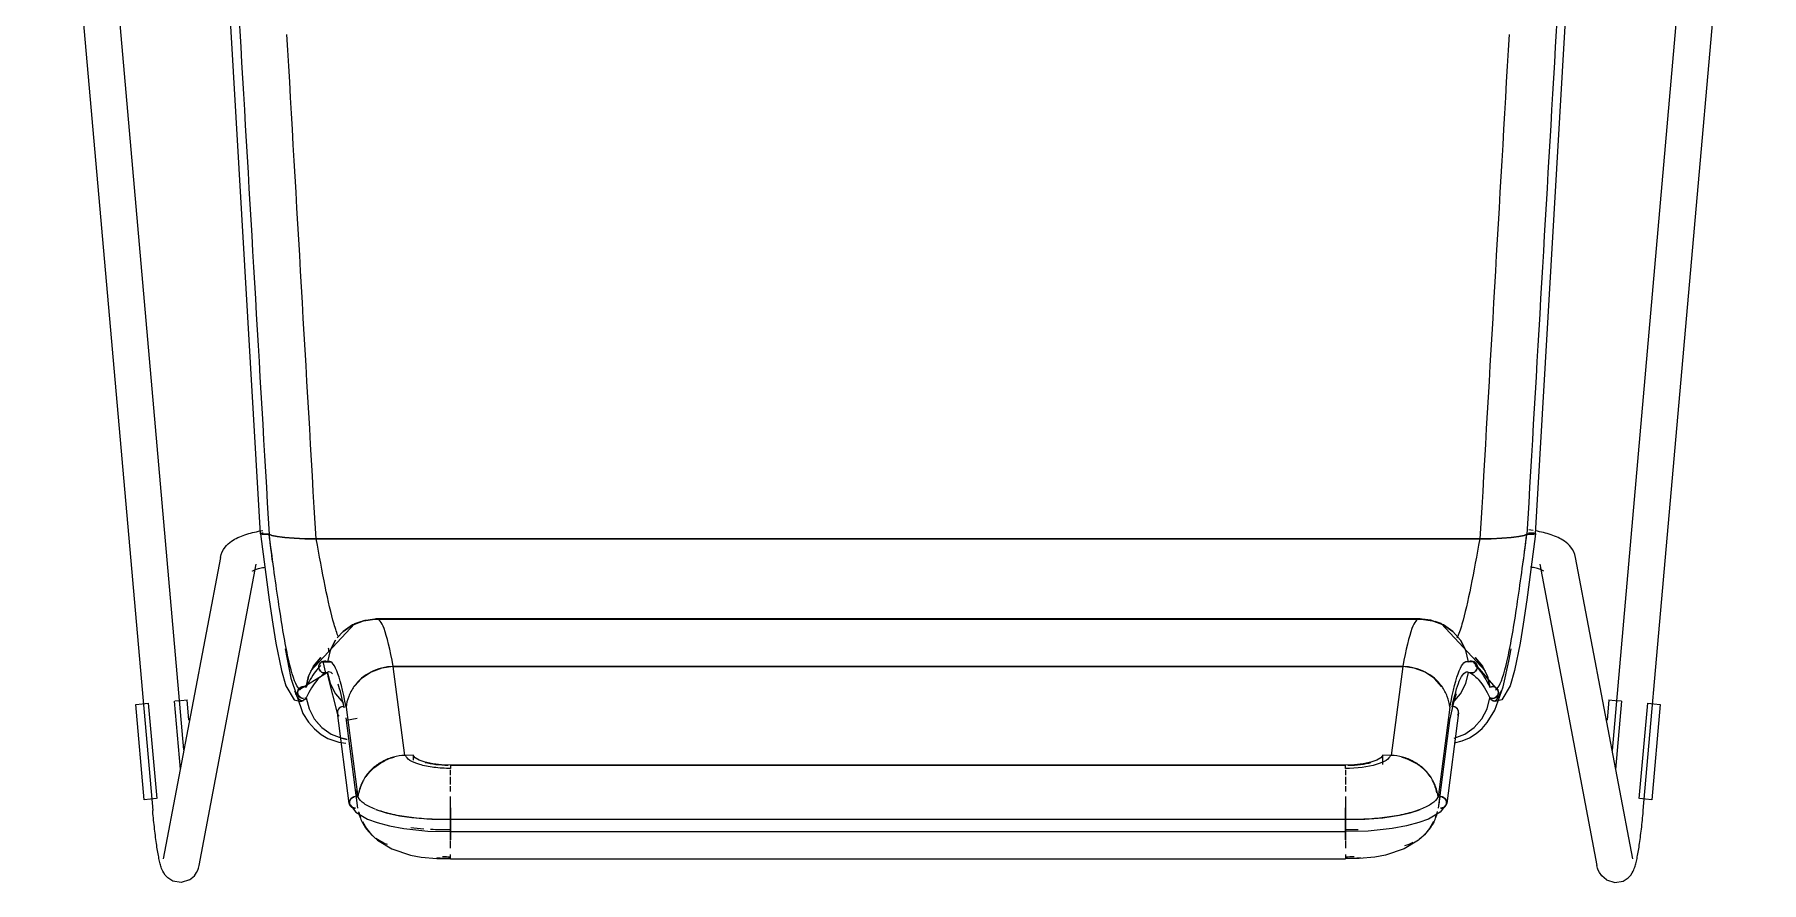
# Model space of a CAD drawing. Header units: millimetres. Extents: x 155927 to 317870, y -36033 to 97293.
# Drawn here: x 159464 to 160033, y 16597 to 16877 of the extents above; entities that cross this region are included whole.
import ezdxf

# ---------------------------------------------------------------- set-up
doc = ezdxf.new("R2010")
doc.units = ezdxf.units.MM
doc.header["$MEASUREMENT"] = 0
doc.layers.add('I-FURN', color=8, linetype='CONTINUOUS', lineweight=9)

msp = doc.modelspace()

# ---------------------------------------------------------------- linework, layer by layer
at = {"layer": 'I-FURN'}
for p, q in [((159464.08, 17064.4), (159503.03, 16621.07)), ((159513.31, 16641.1), (159476.03, 17065.45)), ((160021.22, 17065.45), (159983.93, 16640.94)), ((159994.23, 16621.07), (160033.18, 17064.4)), ((159538.51, 16712.36), (159519.22, 17044.27)), ((159958.75, 16712.36), (159978.03, 17044.27)), ((159527.37, 16708.47), (159527.89, 16708.99)), ((159527.89, 16708.99), (159528.42, 16709.44)), ((159528.42, 16709.44), (159528.96, 16709.85)), ((159528.96, 16709.85), (159529.49, 16710.2)), ((159529.49, 16710.2), (159530.03, 16710.53)), ((159530.03, 16710.53), (159530.57, 16710.82)), ((159530.57, 16710.82), (159531.12, 16711.09)), ((159531.12, 16711.09), (159531.68, 16711.34)), ((159531.68, 16711.34), (159532.25, 16711.58)), ((159532.25, 16711.58), (159532.83, 16711.8)), ((159532.83, 16711.8), (159533.42, 16712)), ((159533.42, 16712), (159534.03, 16712.2)), ((159534.03, 16712.2), (159534.65, 16712.38)), ((159534.65, 16712.38), (159535.28, 16712.55)), ((159535.28, 16712.55), (159535.92, 16712.71)), ((159535.92, 16712.71), (159536.57, 16712.87)), ((159536.57, 16712.87), (159537.24, 16713.01)), ((159537.24, 16713.01), (159537.92, 16713.14)), ((159537.92, 16713.14), (159538.62, 16713.27)), ((159538.58, 16712.41), (159538.51, 16712.36)), ((159538.51, 16712.36), (159538.57, 16712.41)), ((159538.51, 16712.36), (159540.07, 16700.51)), ((159538.62, 16713.27), (159539.32, 16713.39)), ((159539.05, 16712.51), (159538.76, 16712.47)), ((159538.76, 16712.47), (159539.05, 16712.51)), ((159539.07, 16712.21), (159538.77, 16712.26)), ((159538.78, 16712.26), (159539.08, 16712.21)), ((159539.43, 16712.54), (159539.05, 16712.51)), ((159539.05, 16712.51), (159539.43, 16712.54)), ((159539.46, 16712.18), (159539.07, 16712.21)), ((159539.08, 16712.21), (159539.46, 16712.18)), ((159539.46, 16712.18), (159539.92, 16712.16)), ((159539.91, 16712.16), (159539.46, 16712.18)), ((159540.41, 16712.15), (159539.91, 16712.16)), ((159539.92, 16712.16), (159540.41, 16712.15)), ((159540.41, 16712.15), (159540.91, 16712.16)), ((159540.91, 16712.16), (159540.41, 16712.15)), ((159540.91, 16712.16), (159541.38, 16712.17)), ((159541.38, 16712.17), (159540.91, 16712.16)), ((159542.28, 16711.77), (159541.38, 16712.17)), ((159541.38, 16712.17), (159542.28, 16711.77)), ((159544.02, 16711.41), (159542.28, 16711.77)), ((159542.28, 16711.77), (159544.03, 16711.41)), ((159546.49, 16711.1), (159544.03, 16711.41)), ((159544.03, 16711.41), (159546.52, 16711.09)), ((159549.58, 16710.86), (159546.52, 16711.09)), ((159546.52, 16711.09), (159549.63, 16710.86)), ((159553.1, 16710.7), (159549.62, 16710.86)), ((159549.63, 16710.86), (159553.16, 16710.7)), ((159556.85, 16710.64), (159553.16, 16710.7)), ((159553.16, 16710.7), (159556.93, 16710.64)), ((159940.33, 16710.64), (159556.85, 16710.64)), ((159556.93, 16710.64), (159940.33, 16710.64)), ((159940.33, 16710.64), (159944.1, 16710.7)), ((159944.1, 16710.7), (159940.41, 16710.64)), ((159944.1, 16710.7), (159947.63, 16710.86)), ((159947.63, 16710.86), (159944.16, 16710.7)), ((159947.63, 16710.86), (159950.73, 16711.09)), ((159950.74, 16711.09), (159947.68, 16710.86)), ((159950.73, 16711.09), (159953.23, 16711.41)), ((159953.23, 16711.41), (159950.77, 16711.1)), ((159953.23, 16711.41), (159954.98, 16711.77)), ((159954.98, 16711.77), (159953.24, 16711.41)), ((159955.88, 16712.17), (159954.98, 16711.77)), ((159954.98, 16711.77), (159955.88, 16712.17)), ((159955.88, 16712.17), (159956.35, 16712.16)), ((159956.35, 16712.16), (159955.88, 16712.17)), ((159956.35, 16712.16), (159956.85, 16712.15)), ((159956.85, 16712.15), (159956.35, 16712.16)), ((159956.89, 16712.58), (159956.39, 16712.57)), ((159956.39, 16712.57), (159956.89, 16712.58)), ((159957.22, 16713.49), (159956.49, 16713.59)), ((159956.85, 16712.15), (159957.34, 16712.16)), ((159957.34, 16712.16), (159956.85, 16712.15)), ((159957.38, 16712.57), (159956.89, 16712.58)), ((159956.89, 16712.58), (159957.38, 16712.57)), ((159958.74, 16712.36), (159957.19, 16700.51)), ((159957.94, 16713.39), (159957.22, 16713.49)), ((159957.34, 16712.16), (159957.79, 16712.18)), ((159957.8, 16712.18), (159957.34, 16712.16)), ((159957.83, 16712.54), (159957.38, 16712.57)), ((159957.38, 16712.57), (159957.83, 16712.54)), ((159957.79, 16712.18), (159958.18, 16712.21)), ((159958.18, 16712.21), (159957.8, 16712.18)), ((159958.21, 16712.51), (159957.83, 16712.54)), ((159957.83, 16712.54), (159958.21, 16712.51)), ((159958.18, 16712.21), (159958.48, 16712.26)), ((159958.48, 16712.26), (159958.18, 16712.21)), ((159958.5, 16712.47), (159958.21, 16712.51)), ((159958.21, 16712.51), (159958.5, 16712.47)), ((159958.48, 16712.26), (159958.67, 16712.31)), ((159958.67, 16712.31), (159958.48, 16712.26)), ((159958.68, 16712.41), (159958.5, 16712.47)), ((159958.5, 16712.47), (159958.68, 16712.41)), ((159959.33, 16713.14), (159958.64, 16713.27)), ((159958.67, 16712.31), (159958.74, 16712.36)), ((159958.75, 16712.36), (159958.67, 16712.31)), ((159958.74, 16712.36), (159958.68, 16712.41)), ((159958.68, 16712.41), (159958.75, 16712.36)), ((159960.01, 16713.01), (159959.33, 16713.14)), ((159960.68, 16712.87), (159960.01, 16713.01)), ((159961.34, 16712.71), (159960.68, 16712.87)), ((159961.98, 16712.55), (159961.34, 16712.71)), ((159962.61, 16712.38), (159961.98, 16712.55)), ((159963.23, 16712.2), (159962.61, 16712.38)), ((159963.83, 16712), (159963.23, 16712.2)), ((159964.43, 16711.8), (159963.83, 16712)), ((159965.01, 16711.58), (159964.43, 16711.8)), ((159965.58, 16711.34), (159965.01, 16711.58)), ((159966.14, 16711.09), (159965.58, 16711.34)), ((159966.69, 16710.82), (159966.14, 16711.09)), ((159967.22, 16710.53), (159966.69, 16710.82)), ((159967.76, 16710.2), (159967.22, 16710.53)), ((159968.3, 16709.85), (159967.76, 16710.2)), ((159968.83, 16709.44), (159968.3, 16709.85)), ((159969.36, 16708.99), (159968.83, 16709.44)), ((159969.88, 16708.47), (159969.36, 16708.99)), ((159525.32, 16704.52), (159506.51, 16605.22)), ((159525.32, 16704.52), (159525.58, 16705.5)), ((159525.58, 16705.5), (159525.94, 16706.4)), ((159525.94, 16706.4), (159526.38, 16707.19)), ((159526.38, 16707.19), (159526.86, 16707.88)), ((159526.86, 16707.88), (159527.37, 16708.47)), ((159970.39, 16707.88), (159969.88, 16708.47)), ((159970.88, 16707.19), (159970.39, 16707.88)), ((159971.31, 16706.4), (159970.88, 16707.19)), ((159971.68, 16705.5), (159971.31, 16706.4)), ((159971.94, 16704.52), (159971.68, 16705.5)), ((159990.75, 16605.22), (159971.94, 16704.52)), ((159518.3, 16602.99), (159537.11, 16702.28)), ((159535.89, 16700.05), (159535.91, 16700.07)), ((159535.91, 16700.07), (159535.99, 16700.11)), ((159535.99, 16700.11), (159536.08, 16700.16)), ((159536.08, 16700.16), (159536.23, 16700.23)), ((159536.23, 16700.23), (159536.42, 16700.32)), ((159536.42, 16700.32), (159536.65, 16700.41)), ((159536.65, 16700.41), (159536.92, 16700.52)), ((159536.92, 16700.52), (159537.23, 16700.62)), ((159537.23, 16700.62), (159537.56, 16700.73)), ((159537.56, 16700.73), (159537.93, 16700.84)), ((159537.93, 16700.84), (159538.32, 16700.95)), ((159538.32, 16700.95), (159538.74, 16701.05)), ((159538.74, 16701.05), (159539.19, 16701.16)), ((159539.19, 16701.16), (159539.66, 16701.26)), ((159539.66, 16701.26), (159540.15, 16701.35)), ((159540.07, 16700.51), (159541.42, 16690.58)), ((159957.19, 16700.51), (159955.83, 16690.58)), ((159957.6, 16701.26), (159957.11, 16701.35)), ((159958.07, 16701.16), (159957.6, 16701.26)), ((159958.51, 16701.05), (159958.07, 16701.16)), ((159958.93, 16700.95), (159958.51, 16701.05)), ((159959.33, 16700.84), (159958.93, 16700.95)), ((159959.69, 16700.73), (159959.33, 16700.84)), ((159960.03, 16700.62), (159959.69, 16700.73)), ((159960.33, 16700.52), (159960.03, 16700.62)), ((159960.15, 16702.28), (159978.96, 16602.99)), ((159960.6, 16700.41), (159960.33, 16700.52)), ((159960.84, 16700.32), (159960.6, 16700.41)), ((159961.03, 16700.23), (159960.84, 16700.32)), ((159961.18, 16700.16), (159961.03, 16700.23)), ((159961.27, 16700.11), (159961.18, 16700.16)), ((159961.34, 16700.07), (159961.27, 16700.11)), ((159961.37, 16700.05), (159961.34, 16700.07)), ((159541.42, 16690.58), (159542.61, 16682.56)), ((159955.83, 16690.58), (159954.65, 16682.56)), ((159542.61, 16682.56), (159543.64, 16676.24)), ((159555.06, 16667.03), (159569.66, 16682.72)), ((159568.87, 16682.31), (159565.74, 16680.14)), ((159565.74, 16680.13), (159568.88, 16682.3)), ((159568.56, 16682.13), (159573.03, 16683.85)), ((159572.44, 16683.67), (159568.87, 16682.31)), ((159568.88, 16682.3), (159572.45, 16683.66)), ((159569.66, 16682.72), (159571.59, 16683.43)), ((159576.24, 16684.14), (159572.44, 16683.67)), ((159572.45, 16683.66), (159576.24, 16684.14)), ((159573.03, 16683.85), (159576.77, 16684.29)), ((159576.24, 16684.14), (159921.02, 16684.14)), ((159921.02, 16684.14), (159576.24, 16684.14)), ((159615.68, 16684.3), (159576.77, 16684.3)), ((159920.48, 16684.3), (159615.68, 16684.3)), ((159924.23, 16683.85), (159920.48, 16684.29)), ((159921.02, 16684.14), (159924.81, 16683.66)), ((159924.81, 16683.67), (159921.02, 16684.14)), ((159928.7, 16682.13), (159924.23, 16683.85)), ((159928.38, 16682.31), (159924.81, 16683.67)), ((159924.81, 16683.66), (159928.38, 16682.3)), ((159927.6, 16682.72), (159925.67, 16683.43)), ((159942.2, 16667.03), (159927.6, 16682.72)), ((159931.52, 16680.14), (159928.38, 16682.31)), ((159928.38, 16682.3), (159931.51, 16680.13)), ((159954.65, 16682.56), (159953.62, 16676.24)), ((159543.64, 16676.24), (159545.44, 16667.22)), ((159563.23, 16677.26), (159561.48, 16673.87)), ((159561.48, 16673.87), (159563.24, 16677.25)), ((159565.74, 16680.14), (159563.77, 16678.01)), ((159563.78, 16678.01), (159565.74, 16680.13)), ((159931.51, 16680.13), (159934.02, 16677.25)), ((159934.03, 16677.26), (159931.52, 16680.14)), ((159934.02, 16677.25), (159935.77, 16673.87)), ((159935.78, 16673.87), (159934.03, 16677.26)), ((159953.62, 16676.24), (159951.81, 16667.22)), ((159546.62, 16674.45), (159548.52, 16664.79)), ((159558.4, 16671.54), (159556, 16668.7)), ((159556.01, 16668.7), (159558.4, 16671.54)), ((159557.81, 16668.89), (159557.74, 16668.4)), ((159557.75, 16668.4), (159557.81, 16668.89)), ((159557.81, 16668.89), (159558, 16669.35)), ((159558, 16669.35), (159557.81, 16668.89)), ((159558, 16669.35), (159558.3, 16669.75)), ((159558.29, 16669.75), (159558, 16669.35)), ((159558.67, 16670.07), (159558.29, 16669.75)), ((159558.3, 16669.75), (159558.68, 16670.07)), ((159559.13, 16670.27), (159558.67, 16670.07)), ((159558.68, 16670.07), (159559.13, 16670.27)), ((159558.77, 16670.12), (159561.65, 16670.17)), ((159559.07, 16670.25), (159559.91, 16666.36)), ((159559.13, 16670.27), (159559.62, 16670.35)), ((159559.62, 16670.35), (159559.13, 16670.27)), ((159559.62, 16670.35), (159560.12, 16670.31)), ((159560.11, 16670.31), (159559.62, 16670.35)), ((159560.58, 16670.15), (159560.11, 16670.31)), ((159560.12, 16670.31), (159560.59, 16670.15)), ((159561.48, 16673.87), (159560.58, 16670.15)), ((159938.48, 16670.12), (159935.6, 16670.17)), ((159936.67, 16670.15), (159935.78, 16673.87)), ((159936.67, 16670.15), (159937.14, 16670.31)), ((159937.14, 16670.31), (159936.67, 16670.15)), ((159937.14, 16670.31), (159937.64, 16670.35)), ((159937.64, 16670.35), (159937.14, 16670.31)), ((159937.64, 16670.35), (159938.13, 16670.27)), ((159938.13, 16670.27), (159937.64, 16670.35)), ((159938.13, 16670.27), (159938.58, 16670.07)), ((159938.58, 16670.07), (159938.13, 16670.27)), ((159946.31, 16660.83), (159938.19, 16670.25)), ((159938.58, 16670.07), (159938.96, 16669.75)), ((159938.96, 16669.75), (159938.58, 16670.07)), ((159938.85, 16671.54), (159941.25, 16668.7)), ((159941.26, 16668.7), (159938.85, 16671.54)), ((159938.96, 16669.75), (159939.25, 16669.35)), ((159939.26, 16669.35), (159938.96, 16669.75)), ((159939.25, 16669.35), (159939.44, 16668.89)), ((159939.45, 16668.89), (159939.26, 16669.35)), ((159939.44, 16668.89), (159939.51, 16668.4)), ((159939.51, 16668.4), (159939.45, 16668.89)), ((159948.01, 16661.86), (159949.9, 16670.38)), ((159949.9, 16670.38), (159950.64, 16674.45)), ((159545.44, 16667.22), (159546.85, 16662.23)), ((159548.52, 16664.79), (159552.51, 16653.07)), ((159550.95, 16660.83), (159560.34, 16666.54)), ((159554.36, 16665.38), (159553.58, 16661.76)), ((159553.58, 16661.76), (159554.37, 16665.37)), ((159556, 16668.7), (159554.36, 16665.38)), ((159554.37, 16665.37), (159556.01, 16668.7)), ((159557.74, 16668.4), (159557.81, 16667.91)), ((159557.81, 16667.91), (159557.75, 16668.4)), ((159558, 16667.45), (159557.81, 16667.91)), ((159557.81, 16667.91), (159558, 16667.45)), ((159558.3, 16667.04), (159558, 16667.45)), ((159558, 16667.45), (159558.29, 16667.04)), ((159558.29, 16667.04), (159558.67, 16666.73)), ((159558.68, 16666.73), (159558.3, 16667.04)), ((159558.67, 16666.73), (159559.13, 16666.53)), ((159559.13, 16666.53), (159558.68, 16666.73)), ((159559.62, 16666.45), (159559.13, 16666.53)), ((159559.13, 16666.53), (159559.62, 16666.44)), ((159560.12, 16666.49), (159559.62, 16666.45)), ((159559.62, 16666.44), (159560.11, 16666.48)), ((159560.11, 16666.48), (159560.58, 16666.64)), ((159560.59, 16666.65), (159560.12, 16666.49)), ((159560.58, 16666.64), (159561.48, 16662.93)), ((159560.94, 16664.8), (159560.62, 16666.66)), ((159563.91, 16653.18), (159560.94, 16664.8)), ((159571.84, 16664.67), (159569.35, 16661.93)), ((159574.96, 16666.75), (159571.84, 16664.67)), ((159578.5, 16668.07), (159574.96, 16666.75)), ((159582.27, 16668.54), (159578.5, 16668.07)), ((159586.13, 16639.27), (159582.27, 16668.54)), ((159582.27, 16668.54), (159914.98, 16668.54)), ((159914.98, 16668.54), (159582.27, 16668.54)), ((159914.98, 16668.54), (159911.12, 16639.27)), ((159918.75, 16668.07), (159914.98, 16668.54)), ((159922.3, 16666.75), (159918.75, 16668.07)), ((159925.41, 16664.67), (159922.3, 16666.75)), ((159927.9, 16661.93), (159925.41, 16664.67)), ((159935.78, 16662.93), (159936.67, 16666.64)), ((159937.14, 16666.49), (159936.67, 16666.65)), ((159936.67, 16666.64), (159937.14, 16666.48)), ((159937.35, 16666.36), (159936.92, 16666.54)), ((159937.64, 16666.45), (159937.14, 16666.49)), ((159937.14, 16666.48), (159937.64, 16666.44)), ((159938.13, 16666.53), (159937.64, 16666.45)), ((159937.64, 16666.44), (159938.13, 16666.53)), ((159938.58, 16666.73), (159938.13, 16666.53)), ((159938.13, 16666.53), (159938.58, 16666.73)), ((159938.96, 16667.04), (159938.58, 16666.73)), ((159938.58, 16666.73), (159938.96, 16667.04)), ((159939.25, 16667.45), (159938.96, 16667.04)), ((159938.96, 16667.04), (159939.26, 16667.45)), ((159939.44, 16667.91), (159939.25, 16667.45)), ((159939.26, 16667.45), (159939.45, 16667.91)), ((159939.51, 16668.4), (159939.44, 16667.91)), ((159939.45, 16667.91), (159939.51, 16668.4)), ((159941.25, 16668.7), (159942.89, 16665.37)), ((159942.9, 16665.38), (159941.26, 16668.7)), ((159942.89, 16665.37), (159943.68, 16661.76)), ((159943.68, 16661.76), (159942.9, 16665.38)), ((159951.81, 16667.22), (159950.41, 16662.23)), ((159512.32, 16657.4), (159514.36, 16657.58)), ((159514.95, 16650.84), (159514.36, 16657.58)), ((159546.85, 16662.23), (159549.62, 16657.59)), ((159549.62, 16657.59), (159551.81, 16657.06)), ((159550.81, 16660.47), (159550.75, 16659.98)), ((159550.75, 16659.98), (159550.81, 16660.46)), ((159550.83, 16659.49), (159550.75, 16659.98)), ((159550.75, 16659.98), (159550.82, 16659.49)), ((159550.81, 16660.46), (159550.99, 16660.92)), ((159550.99, 16660.92), (159550.81, 16660.47)), ((159550.82, 16659.49), (159551.02, 16659.04)), ((159551.02, 16659.04), (159550.83, 16659.49)), ((159550.99, 16660.92), (159551.28, 16661.33)), ((159551.28, 16661.33), (159550.99, 16660.92)), ((159551.32, 16658.65), (159551.02, 16659.04)), ((159551.02, 16659.04), (159551.32, 16658.64)), ((159551.66, 16661.65), (159551.28, 16661.33)), ((159551.28, 16661.33), (159551.66, 16661.64)), ((159551.71, 16658.34), (159551.32, 16658.65)), ((159551.32, 16658.64), (159551.71, 16658.34)), ((159551.66, 16661.64), (159552.11, 16661.85)), ((159552.11, 16661.85), (159551.66, 16661.65)), ((159552.16, 16658.15), (159551.71, 16658.34)), ((159551.71, 16658.34), (159552.16, 16658.14)), ((159552.11, 16661.85), (159552.6, 16661.94)), ((159552.6, 16661.94), (159552.11, 16661.85)), ((159552.66, 16658.07), (159552.16, 16658.15)), ((159552.16, 16658.14), (159552.66, 16658.07)), ((159552.6, 16661.94), (159553.1, 16661.91)), ((159553.1, 16661.91), (159552.6, 16661.94)), ((159553.1, 16661.91), (159553.58, 16661.76)), ((159553.58, 16661.76), (159553.1, 16661.91)), ((159553.63, 16658.28), (159553.16, 16658.11)), ((159553.16, 16658.11), (159553.63, 16658.27)), ((159553.63, 16658.27), (159554.53, 16654.65)), ((159561.48, 16662.93), (159563.23, 16659.54)), ((159563.23, 16659.54), (159565.74, 16656.66)), ((159931.52, 16656.66), (159934.03, 16659.54)), ((159932.52, 16659.57), (159931.76, 16657.13)), ((159934.03, 16659.54), (159935.78, 16662.93)), ((159942.73, 16654.65), (159943.63, 16658.27)), ((159944.1, 16658.11), (159943.63, 16658.28)), ((159943.63, 16658.27), (159944.1, 16658.11)), ((159943.68, 16661.76), (159944.16, 16661.91)), ((159944.16, 16661.91), (159943.68, 16661.76)), ((159944.6, 16658.07), (159944.1, 16658.11)), ((159944.1, 16658.11), (159944.6, 16658.07)), ((159944.16, 16661.91), (159944.65, 16661.94)), ((159944.66, 16661.94), (159944.16, 16661.91)), ((159945.09, 16658.15), (159944.6, 16658.07)), ((159944.6, 16658.07), (159945.09, 16658.14)), ((159944.65, 16661.94), (159945.15, 16661.85)), ((159945.15, 16661.85), (159944.66, 16661.94)), ((159945.55, 16658.34), (159945.09, 16658.15)), ((159945.09, 16658.14), (159945.55, 16658.34)), ((159945.15, 16661.85), (159945.59, 16661.64)), ((159945.6, 16661.65), (159945.15, 16661.85)), ((159945.34, 16654.23), (159948.01, 16661.86)), ((159947.64, 16657.59), (159945.45, 16657.06)), ((159945.93, 16658.65), (159945.55, 16658.34)), ((159945.55, 16658.34), (159945.94, 16658.64)), ((159945.59, 16661.64), (159945.97, 16661.33)), ((159945.98, 16661.33), (159945.6, 16661.65)), ((159946.23, 16659.04), (159945.93, 16658.65)), ((159945.94, 16658.64), (159946.24, 16659.04)), ((159945.97, 16661.33), (159946.26, 16660.92)), ((159946.27, 16660.92), (159945.98, 16661.33)), ((159946.15, 16661.11), (159946.28, 16660.89)), ((159946.43, 16659.49), (159946.23, 16659.04)), ((159946.24, 16659.04), (159946.43, 16659.49)), ((159946.26, 16660.92), (159946.44, 16660.46)), ((159946.45, 16660.47), (159946.27, 16660.92)), ((159946.5, 16659.98), (159946.43, 16659.49)), ((159946.43, 16659.49), (159946.51, 16659.98)), ((159946.44, 16660.46), (159946.5, 16659.98)), ((159946.51, 16659.98), (159946.45, 16660.47)), ((159950.41, 16662.23), (159947.64, 16657.59)), ((159982.89, 16657.58), (159982.3, 16650.84)), ((159982.89, 16657.58), (159984.94, 16657.4)), ((159497.45, 16656.09), (159499.5, 16656.27)), ((159500.21, 16624.68), (159497.45, 16656.09)), ((159499.5, 16656.27), (159501.56, 16656.45)), ((159504.44, 16625.05), (159501.68, 16656.46)), ((159510.13, 16657.21), (159512.11, 16634.73)), ((159510.26, 16657.22), (159512.32, 16657.4)), ((159551.81, 16657.06), (159552.72, 16657.35)), ((159552.51, 16653.07), (159554.33, 16650.25)), ((159554.53, 16654.65), (159556.27, 16651.33)), ((159563.95, 16653.96), (159563.88, 16653.49)), ((159563.88, 16653.49), (159563.95, 16653.03)), ((159567.75, 16623.48), (159563.9, 16653.26)), ((159564.14, 16654.4), (159563.95, 16653.96)), ((159563.95, 16653.03), (159564.13, 16652.58)), ((159564.13, 16652.58), (159564.43, 16652.2)), ((159564.43, 16654.79), (159564.14, 16654.4)), ((159564.81, 16655.09), (159564.43, 16654.79)), ((159565.27, 16655.28), (159564.81, 16655.09)), ((159565.76, 16655.36), (159565.27, 16655.28)), ((159566.25, 16655.32), (159565.76, 16655.36)), ((159566.73, 16655.17), (159570.57, 16625.47)), ((159930.53, 16655.17), (159926.69, 16625.47)), ((159933.36, 16653.26), (159929.51, 16623.48)), ((159931.76, 16657.13), (159930.39, 16650.84)), ((159931.5, 16655.36), (159931, 16655.32)), ((159931.99, 16655.28), (159931.5, 16655.36)), ((159932.44, 16655.09), (159931.99, 16655.28)), ((159932.83, 16654.79), (159932.44, 16655.09)), ((159933.12, 16654.4), (159932.83, 16654.79)), ((159933.31, 16653.96), (159933.12, 16654.4)), ((159933.12, 16652.58), (159933.31, 16653.03)), ((159933.38, 16653.49), (159933.31, 16653.96)), ((159933.31, 16653.03), (159933.38, 16653.49)), ((159940.99, 16651.33), (159942.73, 16654.65)), ((159942.83, 16650.12), (159945.34, 16654.23)), ((159945.45, 16657.06), (159944.54, 16657.35)), ((159984.94, 16657.4), (159987, 16657.22)), ((159985.14, 16634.6), (159987.12, 16657.21)), ((159995.57, 16656.46), (159992.81, 16625.05)), ((159995.7, 16656.45), (159997.76, 16656.27)), ((159999.8, 16656.09), (159997.04, 16624.68)), ((159997.76, 16656.27), (159999.8, 16656.09)), ((159554.33, 16650.25), (159556.32, 16648)), ((159556.27, 16651.33), (159558.75, 16648.5)), ((159556.32, 16648), (159558.49, 16646.22)), ((159558.75, 16648.5), (159556.65, 16650.8)), ((159558.49, 16646.22), (159560.76, 16644.88)), ((159558.75, 16648.5), (159561.83, 16646.33)), ((159561.83, 16646.33), (159565.35, 16644.92)), ((159570.59, 16621.93), (159566.74, 16651.62)), ((159566.87, 16650.84), (159570.36, 16651.53)), ((159930.51, 16651.62), (159926.67, 16621.93)), ((159931.91, 16644.92), (159935.42, 16646.33)), ((159935.42, 16646.33), (159938.51, 16648.5)), ((159936.92, 16645.1), (159939.12, 16646.47)), ((159940.98, 16651.33), (159938.51, 16648.5)), ((159938.51, 16648.5), (159940.99, 16651.33)), ((159939.12, 16646.47), (159941.1, 16648.16)), ((159941.1, 16648.16), (159942.83, 16650.12)), ((159560.76, 16644.88), (159564.36, 16643.59)), ((159564.36, 16643.59), (159566.63, 16643.29)), ((159567.09, 16644.56), (159565.35, 16644.93)), ((159565.35, 16644.92), (159567.09, 16644.56)), ((159932.05, 16643.41), (159934.55, 16644.07)), ((159934.55, 16644.07), (159936.92, 16645.1)), ((159588.85, 16639.33), (159586.13, 16639.27)), ((159588.85, 16639.33), (159588.85, 16637.67)), ((159589.49, 16638.47), (159588.85, 16639.33)), ((159590.84, 16637.68), (159589.49, 16638.47)), ((159592.82, 16637.01), (159590.84, 16637.68)), ((159595.31, 16636.5), (159592.82, 16637.01)), ((159598.17, 16636.19), (159595.31, 16636.5)), ((159601.2, 16636.08), (159598.17, 16636.19)), ((159896.05, 16636.08), (159601.2, 16636.08)), ((159601.2, 16636.02), (159896.05, 16636.02)), ((159899.09, 16636.19), (159896.05, 16636.08)), ((159901.94, 16636.5), (159899.09, 16636.19)), ((159904.43, 16637.01), (159901.94, 16636.5)), ((159906.42, 16637.68), (159904.43, 16637.01)), ((159907.77, 16638.47), (159906.42, 16637.68)), ((159908.41, 16639.33), (159907.77, 16638.47)), ((159908.41, 16636.33), (159908.41, 16639.33)), ((159911.12, 16639.27), (159908.41, 16639.33)), ((159601.2, 16632.75), (159601.2, 16634.49)), ((159601.2, 16629.7), (159601.2, 16632.17)), ((159601.2, 16627.34), (159601.2, 16629.18)), ((159896.05, 16634.49), (159896.05, 16632.75)), ((159896.05, 16632.17), (159896.05, 16629.7)), ((159896.05, 16629.18), (159896.05, 16627.34)), ((159502.26, 16624.86), (159500.21, 16624.68)), ((159504.32, 16625.04), (159502.26, 16624.86)), ((159569.82, 16627.9), (159570.13, 16625.46)), ((159601.2, 16622.15), (159601.2, 16625.71)), ((159896.05, 16625.71), (159896.05, 16622.15)), ((159927.44, 16627.89), (159926.82, 16623.12)), ((159995, 16624.86), (159992.94, 16625.04)), ((159997.04, 16624.68), (159995, 16624.86)), ((159503.04, 16620.92), (159503.03, 16621.07)), ((159503.11, 16620.16), (159503.04, 16620.92)), ((159503.18, 16619.41), (159503.11, 16620.16)), ((159503.25, 16618.67), (159503.18, 16619.41)), ((159503.32, 16617.92), (159503.25, 16618.67)), ((159503.4, 16617.18), (159503.32, 16617.92)), ((159568.11, 16622.99), (159570, 16620.6)), ((159570, 16620.6), (159573.83, 16618.3)), ((159573.83, 16618.3), (159577, 16617.11)), ((159576.53, 16621.44), (159579.97, 16620.35)), ((159579.97, 16620.35), (159584.4, 16619.38)), ((159584.4, 16619.38), (159588.41, 16618.79)), ((159588.41, 16618.79), (159594.98, 16618.25)), ((159594.98, 16618.25), (159601.2, 16618.18)), ((159601.2, 16621.96), (159601.2, 16618.15)), ((159601.2, 16618.15), (159601.2, 16621.96)), ((159896.05, 16618.18), (159601.2, 16618.18)), ((159601.2, 16614.21), (159601.2, 16618.07)), ((159601.2, 16618.07), (159601.2, 16617.84)), ((159601.2, 16617.84), (159601.2, 16617.51)), ((159896.05, 16618.15), (159896.05, 16621.96)), ((159896.05, 16621.96), (159896.05, 16618.15)), ((159896.05, 16618.18), (159902.47, 16618.26)), ((159896.05, 16618.17), (159896.05, 16614.21)), ((159896.05, 16618.07), (159896.05, 16618.17)), ((159896.05, 16617.84), (159896.05, 16618.07)), ((159896.05, 16617.51), (159896.05, 16617.84)), ((159902.47, 16618.26), (159908.45, 16618.74)), ((159908.45, 16618.74), (159913.89, 16619.57)), ((159913.89, 16619.57), (159917.39, 16620.37)), ((159917.39, 16620.37), (159920.21, 16621.25)), ((159920.21, 16621.25), (159920.72, 16621.44)), ((159923.43, 16618.3), (159920.26, 16617.11)), ((159927.26, 16620.6), (159923.43, 16618.3)), ((159929.15, 16622.99), (159927.26, 16620.6)), ((159993.86, 16617.18), (159993.93, 16617.92)), ((159993.93, 16617.92), (159994.01, 16618.67)), ((159994.01, 16618.67), (159994.08, 16619.41)), ((159994.08, 16619.41), (159994.15, 16620.16)), ((159994.15, 16620.16), (159994.22, 16620.92)), ((159994.22, 16620.92), (159994.23, 16621.07)), ((159503.48, 16616.45), (159503.4, 16617.18)), ((159503.56, 16615.72), (159503.48, 16616.45)), ((159503.64, 16615), (159503.56, 16615.72)), ((159503.72, 16614.3), (159503.64, 16615)), ((159503.81, 16613.6), (159503.72, 16614.3)), ((159503.89, 16612.91), (159503.81, 16613.6)), ((159503.98, 16612.23), (159503.89, 16612.91)), ((159504.07, 16611.57), (159503.98, 16612.23)), ((159572.13, 16617.49), (159573.46, 16615.22)), ((159573.46, 16615.22), (159575.13, 16613.15)), ((159575.13, 16613.15), (159577.11, 16611.32)), ((159577, 16617.11), (159581.04, 16616.03)), ((159581.04, 16616.03), (159585.75, 16615.16)), ((159585.75, 16615.16), (159593.64, 16614.36)), ((159593.64, 16614.36), (159601.2, 16614.21)), ((159601.2, 16617.51), (159601.2, 16617.09)), ((159601.2, 16617.09), (159601.2, 16616.62)), ((159601.2, 16616.62), (159601.2, 16616.12)), ((159601.2, 16616.12), (159601.2, 16615.63)), ((159601.2, 16615.63), (159601.2, 16615.18)), ((159601.2, 16615.18), (159601.2, 16614.79)), ((159601.2, 16614.79), (159601.2, 16614.48)), ((159601.2, 16614.48), (159601.2, 16614.28)), ((159601.2, 16614.46), (159601.2, 16611.43)), ((159601.2, 16611.44), (159601.2, 16614.46)), ((159601.2, 16614.28), (159601.2, 16614.21)), ((159601.2, 16614.21), (159896.05, 16614.21)), ((159896.05, 16617.09), (159896.05, 16617.51)), ((159896.05, 16616.62), (159896.05, 16617.09)), ((159896.05, 16616.12), (159896.05, 16616.62)), ((159896.05, 16615.63), (159896.05, 16616.12)), ((159896.05, 16615.18), (159896.05, 16615.63)), ((159896.05, 16614.79), (159896.05, 16615.18)), ((159896.05, 16614.48), (159896.05, 16614.79)), ((159896.05, 16614.28), (159896.05, 16614.48)), ((159896.05, 16611.43), (159896.05, 16614.46)), ((159896.05, 16614.46), (159896.05, 16611.44)), ((159903.62, 16614.36), (159896.05, 16614.21)), ((159896.05, 16614.21), (159896.05, 16614.28)), ((159911.5, 16615.16), (159903.62, 16614.36)), ((159916.22, 16616.03), (159911.5, 16615.16)), ((159920.26, 16617.11), (159916.22, 16616.03)), ((159922.12, 16613.15), (159920.14, 16611.32)), ((159923.79, 16615.22), (159922.12, 16613.15)), ((159925.12, 16617.49), (159923.79, 16615.22)), ((159993.19, 16611.57), (159993.28, 16612.23)), ((159993.28, 16612.23), (159993.36, 16612.91)), ((159993.36, 16612.91), (159993.45, 16613.6)), ((159993.45, 16613.6), (159993.53, 16614.3)), ((159993.53, 16614.3), (159993.62, 16615)), ((159993.62, 16615), (159993.7, 16615.72)), ((159993.7, 16615.72), (159993.78, 16616.45)), ((159993.78, 16616.45), (159993.86, 16617.18)), ((159504.16, 16610.92), (159504.07, 16611.57)), ((159504.25, 16610.29), (159504.16, 16610.92)), ((159504.34, 16609.67), (159504.25, 16610.29)), ((159504.43, 16609.06), (159504.34, 16609.67)), ((159504.52, 16608.48), (159504.43, 16609.06)), ((159504.61, 16607.91), (159504.52, 16608.48)), ((159504.7, 16607.36), (159504.61, 16607.91)), ((159504.8, 16606.83), (159504.7, 16607.36)), ((159504.89, 16606.31), (159504.8, 16606.83)), ((159504.99, 16605.82), (159504.89, 16606.31)), ((159577.11, 16611.32), (159581.83, 16608.45)), ((159581.83, 16608.45), (159587.98, 16606.43)), ((159587.98, 16606.43), (159591.47, 16605.78)), ((159601.2, 16608.7), (159601.2, 16611.28)), ((159601.2, 16605.19), (159601.2, 16606.67)), ((159896.05, 16611.28), (159896.05, 16608.7)), ((159896.05, 16606.67), (159896.05, 16605.19)), ((159909.28, 16606.43), (159905.78, 16605.78)), ((159915.43, 16608.45), (159909.28, 16606.43)), ((159920.14, 16611.32), (159915.43, 16608.45)), ((159992.27, 16605.82), (159992.36, 16606.31)), ((159992.36, 16606.31), (159992.46, 16606.83)), ((159992.46, 16606.83), (159992.55, 16607.36)), ((159992.55, 16607.36), (159992.64, 16607.91)), ((159992.64, 16607.91), (159992.74, 16608.48)), ((159992.74, 16608.48), (159992.83, 16609.06)), ((159992.83, 16609.06), (159992.92, 16609.67)), ((159992.92, 16609.67), (159993.01, 16610.29)), ((159993.01, 16610.29), (159993.1, 16610.92)), ((159993.1, 16610.92), (159993.19, 16611.57)), ((159505.08, 16605.34), (159504.99, 16605.82)), ((159505.18, 16604.88), (159505.08, 16605.34)), ((159505.28, 16604.44), (159505.18, 16604.88)), ((159505.38, 16604.01), (159505.28, 16604.44)), ((159505.48, 16603.59), (159505.38, 16604.01)), ((159505.59, 16603.19), (159505.48, 16603.59)), ((159505.7, 16602.8), (159505.59, 16603.19)), ((159505.83, 16602.4), (159505.7, 16602.8)), ((159505.97, 16602), (159505.83, 16602.4)), ((159506.14, 16601.57), (159505.97, 16602)), ((159506.36, 16601.09), (159506.14, 16601.57)), ((159506.66, 16600.53), (159506.36, 16601.09)), ((159516.74, 16599.55), (159517.48, 16600.64)), ((159517.48, 16600.64), (159517.86, 16601.44)), ((159517.86, 16601.44), (159518.07, 16602.06)), ((159518.07, 16602.06), (159518.21, 16602.57)), ((159518.21, 16602.57), (159518.3, 16602.99)), ((159591.47, 16605.78), (159596.68, 16605.26)), ((159596.68, 16605.26), (159601.2, 16605.18)), ((159601.2, 16605.35), (159601.2, 16605.18)), ((159601.2, 16605.18), (159896.05, 16605.18)), ((159896.05, 16605.18), (159896.05, 16605.35)), ((159900.57, 16605.26), (159896.05, 16605.18)), ((159905.78, 16605.78), (159900.57, 16605.26)), ((159979.05, 16602.57), (159978.96, 16602.99)), ((159979.18, 16602.06), (159979.05, 16602.57)), ((159979.4, 16601.44), (159979.18, 16602.06)), ((159979.77, 16600.64), (159979.4, 16601.44)), ((159980.52, 16599.55), (159979.77, 16600.64)), ((159990.6, 16600.53), (159990.9, 16601.09)), ((159990.9, 16601.09), (159991.12, 16601.57)), ((159991.12, 16601.57), (159991.28, 16602)), ((159991.28, 16602), (159991.43, 16602.4)), ((159991.43, 16602.4), (159991.55, 16602.8)), ((159991.55, 16602.8), (159991.67, 16603.19)), ((159991.67, 16603.19), (159991.77, 16603.59)), ((159991.77, 16603.59), (159991.88, 16604.01)), ((159991.88, 16604.01), (159991.98, 16604.44)), ((159991.98, 16604.44), (159992.08, 16604.88)), ((159992.08, 16604.88), (159992.17, 16605.34)), ((159992.17, 16605.34), (159992.27, 16605.82)), ((159507.14, 16599.83), (159506.66, 16600.53)), ((159507.99, 16598.92), (159507.14, 16599.83)), ((159509.65, 16597.88), (159507.99, 16598.92)), ((159512.41, 16597.4), (159509.65, 16597.88)), ((159515.16, 16598.23), (159512.41, 16597.4)), ((159515.16, 16598.23), (159516.74, 16599.55)), ((159982.1, 16598.23), (159980.52, 16599.55)), ((159982.1, 16598.23), (159984.85, 16597.4)), ((159984.85, 16597.4), (159987.61, 16597.88)), ((159987.61, 16597.88), (159989.26, 16598.92)), ((159989.26, 16598.92), (159990.12, 16599.83)), ((159990.12, 16599.83), (159990.6, 16600.53))]:
    msp.add_line(p, q, dxfattribs=at)
for centre, major_axis, ratio, start_param, end_param in [((159582.4, 16653.48), (15.78, 0), 0.955139, 1.579038, 2.545717), ((159914.85, 16653.48), (15.78, 0), 0.955139, 0.595876, 1.562553), ((159582.4, 16653.48), (15.78, 0), 0.955139, 2.787556, 3.029056), ((159582.4, 16653.48), (15.78, 0), 0.955139, 2.545839, 2.787386), ((159914.85, 16653.48), (15.78, 0), 0.955139, 0.354206, 0.595753), ((159914.85, 16653.48), (15.78, 0), 0.955139, 0.112537, 0.354036), ((159565.84, 16653.49), (1.96, 0), 0.955139, 1.359855, 3.903556), ((159931.41, 16653.49), (1.96, 0), 0.955139, 5.775592, 8.064923), ((159601.2, 16620.93), (0, 15.75), 0.000004, 0.290246, 0.472486), ((159896.05, 16620.93), (0, 15.75), 0.000004, 5.8107, 5.99294), ((159601.2, 16609.45), (12.4, 0), 0.287441, 4.492176, 4.712389), ((159896.05, 16609.45), (12.4, 0), 0.287441, 4.712389, 4.950404)]:
    msp.add_ellipse(centre, major_axis=major_axis, ratio=ratio, start_param=start_param, end_param=end_param, dxfattribs=at)
for points in [[(159522.06, 17044.17), (159525.28, 16988.77), (159531.72, 16878), (159538.16, 16767.41), (159541.38, 16712.17)], [(159975.2, 17044.17), (159971.98, 16988.77), (159965.54, 16878), (159959.1, 16767.41), (159955.88, 16712.17)], [(159556.85, 16710.64), (159553.65, 16766), (159550.46, 16821.42), (159547.26, 16876.89)], [(159949.99, 16876.89), (159946.8, 16821.42), (159943.6, 16766), (159940.41, 16710.64)], [(159542.58, 16702.81), (159542.18, 16705.9), (159541.79, 16709.04), (159541.39, 16712.16)], [(159954.7, 16703), (159955.09, 16706.03), (159955.48, 16709.1), (159955.86, 16712.16)], [(159576.77, 16684.29), (159576.59, 16684.29), (159576.41, 16684.24), (159576.24, 16684.14)], [(159921.02, 16684.14), (159920.84, 16684.24), (159920.66, 16684.29), (159920.48, 16684.29)], [(159561.14, 16673.21), (159561.09, 16673.68), (159561.03, 16674.14), (159560.98, 16674.62)], [(159566.73, 16655.17), (159565.7, 16660.67), (159563.66, 16668.73), (159561.61, 16670.7), (159560.59, 16670.15)], [(159930.53, 16655.17), (159931.55, 16660.67), (159933.6, 16668.73), (159935.65, 16670.7), (159936.67, 16670.15)], [(159562.22, 16666.22), (159561.68, 16666.8), (159561.13, 16666.94), (159560.59, 16666.65)], [(159566.1, 16654.96), (159565.44, 16658.08), (159564.78, 16661), (159564.12, 16662.72)], [(159586.13, 16639.27), (159584.84, 16639.23), (159582.34, 16638.87), (159578.74, 16637.45), (159575.59, 16635.26), (159573.06, 16632.42), (159571.3, 16629.08), (159570.72, 16626.71), (159570.57, 16625.47)], [(159601.2, 16634.95), (159599.31, 16634.98), (159595.57, 16635.24), (159590.78, 16636.2), (159587.45, 16637.6), (159586.51, 16638.7), (159586.38, 16639.25)], [(159592.82, 16636.97), (159594.88, 16636.42), (159597.59, 16636.13), (159600.37, 16636.04)], [(159910.88, 16639.26), (159910.62, 16638.14), (159907.24, 16635.98), (159899.84, 16635.01), (159896.05, 16634.95)], [(159896.89, 16636.03), (159899.67, 16636.08), (159902.81, 16636.36), (159904.43, 16636.97)], [(159926.69, 16625.47), (159926.54, 16626.71), (159925.96, 16629.08), (159924.19, 16632.42), (159921.67, 16635.26), (159918.52, 16637.45), (159914.92, 16638.87), (159912.42, 16639.23), (159911.12, 16639.27)], [(159571.03, 16626.98), (159571.34, 16628.37), (159571.84, 16629.74), (159572.54, 16630.99)], [(159924.7, 16630.98), (159925.4, 16629.72), (159925.81, 16628.36), (159926.14, 16626.97)], [(159576.36, 16621.51), (159574.9, 16622.08), (159572.43, 16623.34), (159571.12, 16624.75), (159570.77, 16625.48)], [(159926.48, 16625.48), (159926.13, 16624.75), (159924.82, 16623.34), (159921.12, 16621.45), (159916.05, 16619.92), (159909.91, 16618.81), (159903.05, 16618.18), (159898.4, 16618.1), (159896.05, 16618.15)], [(159926.95, 16625.62), (159927.03, 16625.64), (159927.2, 16625.66), (159927.36, 16625.65), (159927.45, 16625.65)], [(159571.65, 16618.59), (159571.4, 16619.24), (159571.24, 16619.92), (159571.09, 16620.6)], [(159926.2, 16620.51), (159926.05, 16619.86), (159925.85, 16619.21), (159925.61, 16618.58)], [(159592.39, 16614.99), (159590.92, 16615.1), (159589.46, 16615.25), (159588.05, 16615.43)], [(159601.2, 16614.75), (159598.98, 16614.71), (159596.78, 16614.74), (159594.6, 16614.85)], [(159900.32, 16614.76), (159898.9, 16614.73), (159897.48, 16614.72), (159896.05, 16614.75)], [(159915.66, 16609.62), (159916.62, 16609.88), (159917.55, 16610.23), (159918.44, 16610.66)], [(159601.2, 16605.27), (159599.62, 16605.26), (159598.12, 16605.34), (159596.69, 16605.48)], [(159901.02, 16605.49), (159899.44, 16605.34), (159897.77, 16605.26), (159896.05, 16605.27)]]:
    msp.add_open_spline(points, degree=3, dxfattribs=at)
for points, knots in [([(159551.75, 16660.88), (159551.34, 16661.07), (159549.92, 16662.67), (159547.48, 16670.97), (159544.43, 16689.41), (159542.4, 16704.62), (159541.38, 16712.17)], [0.1500589, 0.1500589, 0.1500589, 0.1500589, 0.25, 0.5, 0.75, 1, 1, 1, 1]), ([(159564.23, 16678.37), (159563.74, 16679.52), (159562.28, 16683.76), (159559.85, 16694.48), (159557.9, 16705.26), (159556.93, 16710.64)], [0.375, 0.375, 0.375, 0.375, 0.5, 0.75, 1, 1, 1, 1]), ([(159940.33, 16710.64), (159939.35, 16705.26), (159937.41, 16694.48), (159934.91, 16683.48), (159933.39, 16679.15), (159932.84, 16677.93)], [0, 0, 0, 0, 0.25, 0.5, 0.6414589, 0.6414589, 0.6414589, 0.6414589]), ([(159945.51, 16660.88), (159945.92, 16661.07), (159947.34, 16662.67), (159949.78, 16670.97), (159952.83, 16689.41), (159954.86, 16704.62), (159955.88, 16712.17)], [0.1500588, 0.1500588, 0.1500588, 0.1500588, 0.25, 0.5, 0.75, 1, 1, 1, 1]), ([(159582.27, 16668.54), (159581.27, 16674.27), (159579.43, 16681.91), (159577.6, 16684.3), (159576.77, 16684.29)], [0, 0, 0, 0, 0.5, 0.9107153, 0.9107153, 0.9107153, 0.9107153]), ([(159920.48, 16684.29), (159919.65, 16684.3), (159917.82, 16681.91), (159915.99, 16674.27), (159914.98, 16668.54)], [0.0892846, 0.0892846, 0.0892846, 0.0892846, 0.5, 1, 1, 1, 1]), ([(159558.46, 16668.89), (159558, 16668.5), (159556.37, 16666.83), (159554.74, 16664.17), (159553.58, 16661.76)], [0.3036932, 0.3036932, 0.3036932, 0.3036932, 0.5, 1, 1, 1, 1]), ([(159938.8, 16668.89), (159939.26, 16668.5), (159940.89, 16666.83), (159942.51, 16664.17), (159943.68, 16661.76)], [0.303693, 0.303693, 0.303693, 0.303693, 0.5, 1, 1, 1, 1]), ([(159559.91, 16666.36), (159558.97, 16665.89), (159556.88, 16664.11), (159554.79, 16660.68), (159553.63, 16658.28)], [0.0974617, 0.0974617, 0.0974617, 0.0974617, 0.5, 1, 1, 1, 1]), ([(159931.22, 16655.26), (159932.02, 16658.98), (159933.83, 16665.46), (159935.65, 16667.19), (159936.67, 16666.65)], [0.1122148, 0.1122148, 0.1122148, 0.1122148, 0.5, 1, 1, 1, 1]), ([(159937.35, 16666.36), (159938.28, 16665.89), (159940.38, 16664.11), (159942.47, 16660.68), (159943.63, 16658.28)], [0.0974621, 0.0974621, 0.0974621, 0.0974621, 0.5, 1, 1, 1, 1]), ([(159553.63, 16658.27), (159552.6, 16656.72), (159551.35, 16656.95), (159550.09, 16659.85), (159549.85, 16660.48)], [0, 0, 0, 0, 0.25, 0.3070827, 0.3070827, 0.3070827, 0.3070827]), ([(159943.63, 16658.27), (159944.65, 16656.72), (159945.94, 16656.95), (159947.22, 16659.98), (159947.48, 16660.7)], [0, 0, 0, 0, 0.25, 0.3133981, 0.3133981, 0.3133981, 0.3133981]), ([(159573.4, 16632.35), (159574.84, 16634.4), (159577.78, 16636.91), (159581.35, 16638.47), (159582.6, 16638.72)], [-0.6666667, -0.6666667, -0.6666667, -0.6666667, -0.3333333, -0.1666667, -0.1666667, -0.1666667, -0.1666667]), ([(159914.66, 16638.71), (159915.89, 16638.39), (159919.41, 16636.96), (159922.72, 16634.5), (159923.85, 16632.35)], [-0.8333333, -0.8333333, -0.8333333, -0.8333333, -0.6666667, -0.3333333, -0.3333333, -0.3333333, -0.3333333]), ([(159569.72, 16625.64), (159569.57, 16625.64), (159569.35, 16625.61), (159569.06, 16625.53), (159568.79, 16625.42), (159568.47, 16625.22), (159568.15, 16624.92), (159567.92, 16624.55), (159567.79, 16624.19), (159567.74, 16623.88), (159567.73, 16623.61), (159567.77, 16623.34), (159567.84, 16623.09), (159567.95, 16622.85), (159568.15, 16622.55), (159568.47, 16622.24), (159568.87, 16622.02), (159569.22, 16621.92), (159569.48, 16621.89), (159569.64, 16621.88), (159569.72, 16621.88)], [0.1111111, 0.1111111, 0.1111111, 0.1111111, 0.1666667, 0.1944444, 0.2222222, 0.2777778, 0.3333333, 0.3888889, 0.4444444, 0.4791667, 0.5138889, 0.5486111, 0.5833333, 0.6180556, 0.6527778, 0.7222222, 0.7916667, 0.8263889, 0.8611111, 0.8888889, 0.8888889, 0.8888889, 0.8888889]), ([(159569.81, 16621.9), (159569.64, 16621.9), (159569.35, 16621.94), (159568.97, 16622.08), (159568.56, 16622.34), (159568.1, 16622.86), (159567.85, 16623.72), (159568.08, 16624.52), (159568.47, 16625.05), (159568.86, 16625.36), (159569.16, 16625.51), (159569.32, 16625.56)], [-0.875, -0.875, -0.875, -0.875, -0.8125, -0.765625, -0.71875, -0.625, -0.5, -0.375, -0.3125, -0.25, -0.1875, -0.1875, -0.1875, -0.1875]), ([(159927.54, 16621.88), (159927.68, 16621.88), (159927.91, 16621.9), (159928.2, 16621.97), (159928.47, 16622.06), (159928.78, 16622.25), (159929.1, 16622.53), (159929.34, 16622.89), (159929.47, 16623.24), (159929.52, 16623.55), (159929.52, 16623.82), (159929.49, 16624.09), (159929.42, 16624.34), (159929.3, 16624.59), (159929.11, 16624.9), (159928.79, 16625.23), (159928.39, 16625.47), (159928.04, 16625.58), (159927.66, 16625.65), (159927.22, 16625.65), (159926.87, 16625.54), (159926.69, 16625.47)], [0.1111111, 0.1111111, 0.1111111, 0.1111111, 0.1666667, 0.1944444, 0.2222222, 0.2777778, 0.3333333, 0.3888889, 0.4444444, 0.4791667, 0.5138889, 0.5486111, 0.5833333, 0.6180556, 0.6527778, 0.7222222, 0.7916667, 0.8263889, 0.8611111, 0.9305556, 1, 1, 1, 1]), ([(159927.94, 16625.56), (159928.06, 16625.52), (159928.29, 16625.42), (159928.7, 16625.14), (159929.16, 16624.6), (159929.41, 16623.72), (159929.18, 16622.94), (159928.79, 16622.43), (159928.4, 16622.13), (159927.94, 16621.94), (159927.62, 16621.91), (159927.45, 16621.9)], [-0.8125, -0.8125, -0.8125, -0.8125, -0.765625, -0.71875, -0.625, -0.5, -0.375, -0.3125, -0.25, -0.1875, -0.125, -0.125, -0.125, -0.125]), ([(159570.8, 16620.72), (159570.96, 16619.98), (159571.52, 16618.11), (159573.07, 16615.28), (159574.75, 16613.44), (159575.7, 16612.67)], [0.0634811, 0.0634811, 0.0634811, 0.0634811, 0.1666667, 0.3333333, 0.5, 0.5, 0.5, 0.5]), ([(159601.2, 16618.15), (159598.86, 16618.1), (159594.2, 16618.18), (159587.36, 16618.81), (159581.25, 16619.9), (159578.03, 16620.91), (159576.54, 16621.44)], [0.0000052, 0.0000052, 0.0000052, 0.0000052, 0.1666667, 0.3333333, 0.5, 0.6602535, 0.6602535, 0.6602535, 0.6602535]), ([(159920.41, 16611.8), (159920.81, 16612.07), (159922.18, 16613.11), (159924.18, 16615.28), (159925.79, 16618.12), (159926.26, 16620.06), (159926.42, 16620.83)], [0.434972, 0.434972, 0.434972, 0.434972, 0.5, 0.6666667, 0.8333333, 0.9407177, 0.9407177, 0.9407177, 0.9407177]), ([(159576.5, 16612.05), (159577.22, 16611.52), (159578.48, 16610.8), (159579.81, 16610.17), (159580.32, 16609.97)], [0.5455526, 0.5455526, 0.5455526, 0.5455526, 0.6666667, 0.739481, 0.739481, 0.739481, 0.739481])]:
    msp.add_open_spline(points, degree=3, knots=knots, dxfattribs=at)

doc.saveas('drawing.dxf')
